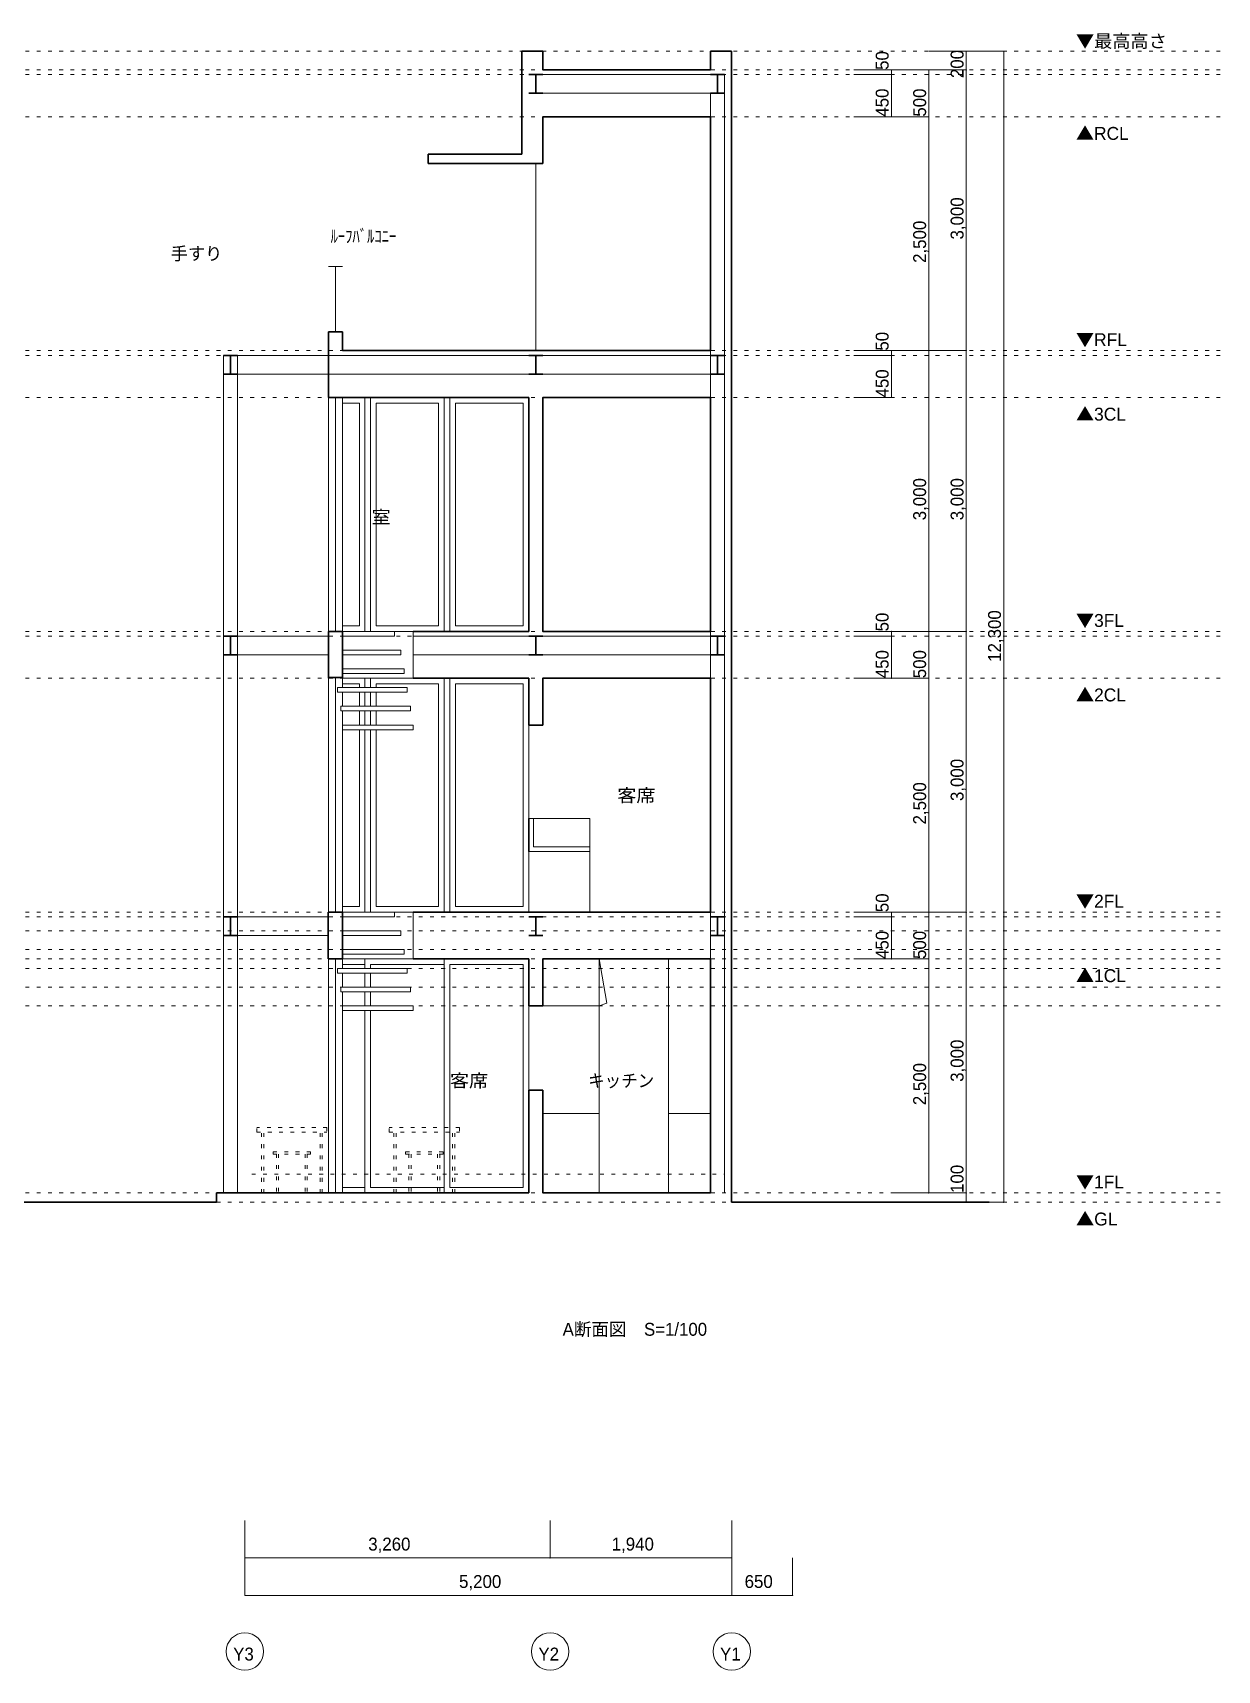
# Model space of a CAD drawing. Header units: millimetres. Extents: x -1049904 to -1048779, y -742436 to -740458.
# Drawn here: x -1049184.5 to -1049058, y -742381.3 to -742206.3 of the extents above; entities that cross this region are included whole.
import ezdxf

# ---------------------------------------------------------------- set-up
doc = ezdxf.new("R2010")
doc.units = ezdxf.units.MM
doc.linetypes.add('DOT', pattern=[1.6, 0.4, -0.8, 0.4])
for name, color, linetype, lineweight in [('013', 7, 'Continuous', 0), ('みえがかり線', 3, 'Continuous', 15), ('割付線', 4, 'Continuous', 9), ('固定家具', 3, 'Continuous', 15), ('壁', 7, 'Continuous', 30), ('寸法線', 3, 'Continuous', 0), ('移動家具', 3, 'DOT', 15), ('開口部', 3, 'Continuous', 15)]:
    doc.layers.add(name, color=color, linetype=linetype, lineweight=lineweight)
doc.layers.add('補助線', color=5, linetype='DOT', lineweight=0, plot=False)
doc.styles.add('ＭＳ Ｐゴシック', font='MS PGothic.ttf', dxfattribs={"width": 0.85})

msp = doc.modelspace()

# ---------------------------------------------------------------- linework, layer by layer
at = {"layer": '013'}
for p, q in [((-1049151.463603, -742270.301532), (-1049145.907299, -742270.301532)), ((-1049145.907299, -742270.801532), (-1049145.907299, -742270.301532)), ((-1049143.906616, -742275.301532), (-1049143.906616, -742270.301532)), ((-1049145.224371, -742272.301532), (-1049151.463603, -742272.301532)), ((-1049145.224371, -742272.801532), (-1049145.224371, -742272.301532)), ((-1049145.224371, -742272.801532), (-1049151.463603, -742272.801532)), ((-1049144.882908, -742274.301532), (-1049151.463603, -742274.301532)), ((-1049144.882908, -742274.801532), (-1049151.463603, -742274.801532)), ((-1049144.882908, -742274.301532), (-1049144.882908, -742274.801532)), ((-1049151.984886, -742276.301532), (-1049144.541444, -742276.301532)), ((-1049151.984886, -742276.301532), (-1049151.984886, -742276.801532)), ((-1049144.541444, -742276.801532), (-1049151.984886, -742276.801532)), ((-1049144.541444, -742276.301532), (-1049144.541444, -742276.801532)), ((-1049144.19998, -742278.301532), (-1049151.643422, -742278.301532)), ((-1049151.643422, -742278.301532), (-1049151.643422, -742278.801532)), ((-1049144.19998, -742278.801532), (-1049151.643422, -742278.801532)), ((-1049144.19998, -742278.301532), (-1049144.19998, -742278.801532)), ((-1049151.45582, -742280.301532), (-1049143.906616, -742280.301532)), ((-1049151.45582, -742280.801532), (-1049143.906616, -742280.801532)), ((-1049143.906616, -742280.801532), (-1049143.906616, -742280.301532)), ((-1049151.463603, -742300.301532), (-1049145.907299, -742300.301532)), ((-1049145.907299, -742300.801532), (-1049145.907299, -742300.301532)), ((-1049143.906616, -742305.301532), (-1049143.906616, -742300.301532)), ((-1049145.224371, -742302.301532), (-1049151.463603, -742302.301532)), ((-1049145.224371, -742302.801532), (-1049151.463603, -742302.801532)), ((-1049145.224371, -742302.801532), (-1049145.224371, -742302.301532)), ((-1049144.882908, -742304.301532), (-1049151.463603, -742304.301532)), ((-1049144.882908, -742304.801532), (-1049151.463603, -742304.801532)), ((-1049144.882908, -742304.301532), (-1049144.882908, -742304.801532)), ((-1049151.984886, -742306.301532), (-1049144.541444, -742306.301532)), ((-1049151.984886, -742306.301532), (-1049151.984886, -742306.801532)), ((-1049144.541444, -742306.801532), (-1049151.984886, -742306.801532)), ((-1049144.541444, -742306.301532), (-1049144.541444, -742306.801532)), ((-1049144.19998, -742308.301532), (-1049151.643422, -742308.301532)), ((-1049151.643422, -742308.301532), (-1049151.643422, -742308.801532)), ((-1049144.19998, -742308.801532), (-1049151.643422, -742308.801532)), ((-1049144.19998, -742308.301532), (-1049144.19998, -742308.801532)), ((-1049151.45582, -742310.301532), (-1049143.906616, -742310.301532)), ((-1049151.45582, -742310.801532), (-1049143.906616, -742310.801532)), ((-1049143.906616, -742310.801532), (-1049143.906616, -742310.301532))]:
    msp.add_line(p, q, dxfattribs=at)
at = {"layer": 'みえがかり線'}
for p, q in [((-1049112.153013, -742210.801532), (-1049130.053013, -742210.801532)), ((-1049110.653013, -742210.801532), (-1049110.653013, -742330.301532)), ((-1049130.053013, -742212.801532), (-1049112.153013, -742212.801532)), ((-1049164.153013, -742330.301532), (-1049164.153013, -742240.801532)), ((-1049162.653013, -742330.301532), (-1049162.653013, -742240.801532)), ((-1049162.653013, -742240.801532), (-1049152.963603, -742240.801532)), ((-1049112.153013, -742240.301532), (-1049112.153013, -742245.301532)), ((-1049162.653013, -742242.801532), (-1049152.963603, -742242.801532)), ((-1049151.45582, -742245.901532), (-1049149.653013, -742245.901532)), ((-1049149.653013, -742245.901532), (-1049149.653013, -742269.701532)), ((-1049149.053013, -742245.301532), (-1049149.053013, -742270.301532)), ((-1049148.453013, -742245.301532), (-1049148.453013, -742270.301532)), ((-1049147.853013, -742245.901532), (-1049147.853013, -742269.701532)), ((-1049141.203013, -742245.901532), (-1049147.853013, -742245.901532)), ((-1049141.203013, -742245.901532), (-1049141.203013, -742269.701532)), ((-1049140.603013, -742245.301532), (-1049140.603013, -742270.301532)), ((-1049140.003013, -742270.301532), (-1049140.003013, -742245.301532)), ((-1049139.403013, -742269.701532), (-1049139.403013, -742245.901532)), ((-1049132.153013, -742245.901532), (-1049139.403013, -742245.901532)), ((-1049132.153013, -742245.901532), (-1049132.153013, -742269.701532)), ((-1049151.45582, -742269.701532), (-1049149.653013, -742269.701532)), ((-1049141.203013, -742269.701532), (-1049147.853013, -742269.701532)), ((-1049145.907299, -742270.301532), (-1049143.906616, -742270.301532)), ((-1049132.153013, -742269.701532), (-1049139.403013, -742269.701532)), ((-1049112.153013, -742270.301532), (-1049112.153013, -742275.301532)), ((-1049162.653013, -742270.801532), (-1049152.963603, -742270.801532)), ((-1049112.153013, -742270.801532), (-1049143.906616, -742270.801532)), ((-1049162.653013, -742272.801532), (-1049152.963603, -742272.801532)), ((-1049112.153013, -742272.801532), (-1049143.906616, -742272.801532)), ((-1049143.906616, -742275.301532), (-1049151.45582, -742275.301532)), ((-1049151.45582, -742275.901532), (-1049149.653013, -742275.901532)), ((-1049149.653013, -742275.901532), (-1049149.653013, -742276.301532)), ((-1049149.053013, -742275.301532), (-1049149.053013, -742276.301532)), ((-1049148.453013, -742275.301532), (-1049148.453013, -742276.301532)), ((-1049141.203013, -742275.901532), (-1049147.853013, -742275.901532)), ((-1049147.853013, -742275.901532), (-1049147.853013, -742276.301532)), ((-1049141.203013, -742275.901532), (-1049141.203013, -742299.701532)), ((-1049140.603013, -742275.301532), (-1049140.603013, -742300.301532)), ((-1049140.003013, -742300.301532), (-1049140.003013, -742275.301532)), ((-1049139.403013, -742299.701532), (-1049139.403013, -742275.901532)), ((-1049132.153013, -742275.901532), (-1049139.403013, -742275.901532)), ((-1049132.153013, -742275.901532), (-1049132.153013, -742299.701532)), ((-1049149.653013, -742276.801532), (-1049149.653013, -742278.301532)), ((-1049149.053013, -742276.801532), (-1049149.053013, -742278.301532)), ((-1049148.453013, -742276.801532), (-1049148.453013, -742278.301532)), ((-1049147.853013, -742276.801532), (-1049147.853013, -742278.301532)), ((-1049149.653013, -742278.801532), (-1049149.653013, -742280.301532)), ((-1049149.053013, -742278.801532), (-1049149.053013, -742280.301532)), ((-1049148.453013, -742278.801532), (-1049148.453013, -742280.301532)), ((-1049147.853013, -742278.801532), (-1049147.853013, -742280.301532)), ((-1049149.653013, -742280.801532), (-1049149.653013, -742299.701532)), ((-1049149.053013, -742280.801532), (-1049149.053013, -742300.301532)), ((-1049148.453013, -742280.801532), (-1049148.453013, -742300.301532)), ((-1049147.853013, -742280.801532), (-1049147.853013, -742299.701532)), ((-1049131.553013, -742280.301532), (-1049131.553013, -742290.301532)), ((-1049131.053013, -742290.301532), (-1049125.053013, -742290.301532)), ((-1049125.053013, -742293.301532), (-1049125.053013, -742290.301532)), ((-1049131.553013, -742293.801532), (-1049131.553013, -742300.301532)), ((-1049125.053013, -742293.801532), (-1049125.053013, -742300.301532)), ((-1049151.45582, -742299.701532), (-1049149.653013, -742299.701532)), ((-1049141.203013, -742299.701532), (-1049147.853013, -742299.701532)), ((-1049145.907299, -742300.301532), (-1049143.906616, -742300.301532)), ((-1049132.153013, -742299.701532), (-1049139.403013, -742299.701532)), ((-1049112.153013, -742300.301532), (-1049112.153013, -742305.301532)), ((-1049162.653013, -742300.801532), (-1049152.963603, -742300.801532)), ((-1049162.653013, -742302.801532), (-1049152.963603, -742302.801532)), ((-1049143.906616, -742305.301532), (-1049151.45582, -742305.301532)), ((-1049149.053013, -742305.301532), (-1049149.053013, -742306.301532)), ((-1049140.603013, -742305.301532), (-1049140.603013, -742330.301532)), ((-1049116.653013, -742305.301532), (-1049116.653013, -742321.801532)), ((-1049151.45582, -742305.901532), (-1049149.053013, -742305.901532)), ((-1049149.053013, -742306.801532), (-1049149.053013, -742308.301532)), ((-1049140.603013, -742305.901532), (-1049148.453013, -742305.901532)), ((-1049148.453013, -742305.901532), (-1049148.453013, -742306.301532)), ((-1049148.453013, -742306.801532), (-1049148.453013, -742308.301532)), ((-1049132.153013, -742305.901532), (-1049140.003013, -742305.901532)), ((-1049140.003013, -742305.901532), (-1049140.003013, -742329.701532)), ((-1049132.153013, -742305.901532), (-1049132.153013, -742329.701532)), ((-1049149.053013, -742308.801532), (-1049149.053013, -742310.301532)), ((-1049148.453013, -742308.801532), (-1049148.453013, -742310.301532)), ((-1049149.053013, -742310.801532), (-1049149.053013, -742330.301532)), ((-1049148.453013, -742310.801532), (-1049148.453013, -742329.701532)), ((-1049131.553013, -742310.301532), (-1049131.553013, -742319.301532)), ((-1049124.053013, -742321.801532), (-1049124.053013, -742310.301532)), ((-1049151.45582, -742329.701532), (-1049149.053013, -742329.701532)), ((-1049140.603013, -742329.701532), (-1049148.453013, -742329.701532)), ((-1049132.153013, -742329.701532), (-1049140.003013, -742329.701532))]:
    msp.add_line(p, q, dxfattribs=at)
at = {"layer": 'みえがかり線', "color": 7, "linetype": 'Continuous'}
for p, q in [((-1049152.959712, -742231.301532), (-1049151.459712, -742231.301532)), ((-1049152.209712, -742238.301532), (-1049152.209712, -742231.301532)), ((-1049152.963603, -742240.801532), (-1049112.153013, -742240.801532)), ((-1049152.963603, -742242.801532), (-1049112.153013, -742242.801532)), ((-1049151.463603, -742270.801532), (-1049145.907299, -742270.801532)), ((-1049151.463603, -742300.801532), (-1049145.907299, -742300.801532))]:
    msp.add_line(p, q, dxfattribs=at)
at = {"layer": '割付線', "color": 250, "linetype": 'Continuous'}
msp.add_line((-1049130.803013, -742220.301532), (-1049130.803013, -742240.301532), dxfattribs=at)
for centre in [(-1049161.880815, -742379.301532), (-1049129.280815, -742379.301532), (-1049109.880815, -742379.301532)]:
    msp.add_circle(centre, 2, dxfattribs=at)
at = {"layer": '固定家具', "color": 7}
for p, q in [((-1049131.053013, -742290.301532), (-1049131.553013, -742290.301532)), ((-1049131.053013, -742290.301532), (-1049131.053013, -742293.301532)), ((-1049125.053013, -742293.301532), (-1049131.053013, -742293.301532)), ((-1049125.053013, -742293.301532), (-1049125.053013, -742293.801532)), ((-1049125.053013, -742293.801532), (-1049131.553013, -742293.801532)), ((-1049124.053013, -742310.301532), (-1049124.053013, -742305.301532)), ((-1049124.053013, -742305.301532), (-1049123.218603, -742310.033707)), ((-1049130.053013, -742310.301532), (-1049124.053013, -742310.301532)), ((-1049124.053013, -742310.301532), (-1049123.218603, -742310.033707)), ((-1049130.053013, -742321.801532), (-1049124.053013, -742321.801532)), ((-1049124.053013, -742321.801532), (-1049124.053013, -742330.301532)), ((-1049116.653013, -742321.801532), (-1049116.653013, -742330.301532)), ((-1049116.653013, -742321.801532), (-1049112.153013, -742321.801532))]:
    msp.add_line(p, q, dxfattribs=at)
at = {"layer": '壁'}
for p, q in [((-1049132.303013, -742208.301532), (-1049132.303013, -742219.301532)), ((-1049130.053013, -742208.301532), (-1049132.303013, -742208.301532)), ((-1049130.053013, -742210.301532), (-1049130.053013, -742208.301532)), ((-1049112.153013, -742208.301532), (-1049109.903013, -742208.301532)), ((-1049112.153013, -742210.301532), (-1049112.153013, -742208.301532)), ((-1049109.903013, -742331.301532), (-1049109.903013, -742208.301532)), ((-1049131.553013, -742210.801532), (-1049130.053013, -742210.801532)), ((-1049130.803013, -742210.801532), (-1049130.803013, -742212.801532)), ((-1049130.053013, -742210.301532), (-1049112.153013, -742210.301532)), ((-1049112.153013, -742210.801532), (-1049110.653013, -742210.801532)), ((-1049111.403013, -742210.801532), (-1049111.403013, -742212.801532)), ((-1049131.553013, -742212.801532), (-1049130.053013, -742212.801532)), ((-1049112.153013, -742212.801532), (-1049110.653013, -742212.801532)), ((-1049130.053013, -742220.301532), (-1049130.053013, -742215.301532)), ((-1049130.053013, -742215.301532), (-1049112.153013, -742215.301532)), ((-1049112.153013, -742240.301532), (-1049112.153013, -742215.301532)), ((-1049142.303013, -742219.301532), (-1049142.303013, -742220.301532)), ((-1049142.303013, -742219.301532), (-1049132.303013, -742219.301532)), ((-1049142.303013, -742220.301532), (-1049131.553013, -742220.301532)), ((-1049131.553013, -742220.301532), (-1049130.053013, -742220.301532)), ((-1049151.45582, -742238.301532), (-1049152.963603, -742238.301532)), ((-1049152.963603, -742238.301532), (-1049152.963603, -742240.301532)), ((-1049151.45582, -742238.301532), (-1049151.45582, -742240.301532)), ((-1049164.153013, -742240.801532), (-1049162.653013, -742240.801532)), ((-1049163.403013, -742240.801532), (-1049163.403013, -742242.801532)), ((-1049152.963603, -742240.301532), (-1049152.963603, -742245.301532)), ((-1049151.45582, -742240.301532), (-1049112.153013, -742240.301532)), ((-1049131.553013, -742240.801532), (-1049130.053013, -742240.801532)), ((-1049130.803013, -742240.801532), (-1049130.803013, -742242.801532)), ((-1049112.153013, -742240.801532), (-1049110.653013, -742240.801532)), ((-1049111.403013, -742240.801532), (-1049111.403013, -742242.801532)), ((-1049164.153013, -742242.801532), (-1049162.653013, -742242.801532)), ((-1049131.553013, -742242.801532), (-1049130.053013, -742242.801532)), ((-1049112.153013, -742242.801532), (-1049110.653013, -742242.801532)), ((-1049131.553013, -742245.301532), (-1049152.963603, -742245.301532)), ((-1049131.553013, -742245.301532), (-1049131.553013, -742270.301532)), ((-1049130.053013, -742245.301532), (-1049112.153013, -742245.301532)), ((-1049130.053013, -742245.301532), (-1049130.053013, -742270.301532)), ((-1049112.153013, -742270.301532), (-1049112.153013, -742245.301532)), ((-1049152.963603, -742270.301532), (-1049151.463603, -742270.301532)), ((-1049152.963603, -742270.301532), (-1049152.963603, -742275.301532)), ((-1049151.45582, -742270.301532), (-1049151.45582, -742275.301532)), ((-1049143.906616, -742270.301532), (-1049131.553013, -742270.301532)), ((-1049130.053013, -742270.301532), (-1049112.153013, -742270.301532)), ((-1049164.153013, -742270.801532), (-1049162.653013, -742270.801532)), ((-1049163.403013, -742270.801532), (-1049163.403013, -742272.801532)), ((-1049131.553013, -742270.801532), (-1049130.053013, -742270.801532)), ((-1049130.803013, -742270.801532), (-1049130.803013, -742272.801532)), ((-1049112.153013, -742270.801532), (-1049110.653013, -742270.801532)), ((-1049111.403013, -742270.801532), (-1049111.403013, -742272.801532)), ((-1049164.153013, -742272.801532), (-1049162.653013, -742272.801532)), ((-1049131.553013, -742272.801532), (-1049130.053013, -742272.801532)), ((-1049112.153013, -742272.801532), (-1049110.653013, -742272.801532)), ((-1049152.963603, -742275.222624), (-1049151.463603, -742275.222624)), ((-1049131.553013, -742275.301532), (-1049143.906616, -742275.301532)), ((-1049131.553013, -742275.301532), (-1049131.553013, -742280.301532)), ((-1049130.053013, -742275.301532), (-1049112.153013, -742275.301532)), ((-1049130.053013, -742280.301532), (-1049130.053013, -742275.301532)), ((-1049112.153013, -742300.301532), (-1049112.153013, -742275.301532)), ((-1049131.553013, -742280.301532), (-1049130.053013, -742280.301532)), ((-1049152.971386, -742305.301532), (-1049152.971386, -742300.301532)), ((-1049152.963603, -742300.301532), (-1049151.463603, -742300.301532)), ((-1049151.463603, -742305.301532), (-1049151.463603, -742300.301532)), ((-1049112.153013, -742300.301532), (-1049143.906616, -742300.301532)), ((-1049164.153013, -742300.801532), (-1049162.653013, -742300.801532)), ((-1049163.403013, -742300.801532), (-1049163.403013, -742302.801532)), ((-1049131.553013, -742300.801532), (-1049130.053013, -742300.801532)), ((-1049130.803013, -742300.801532), (-1049130.803013, -742302.801532)), ((-1049112.153013, -742300.801532), (-1049110.653013, -742300.801532)), ((-1049111.403013, -742300.801532), (-1049111.403013, -742302.801532)), ((-1049164.153013, -742302.801532), (-1049162.653013, -742302.801532)), ((-1049131.553013, -742302.801532), (-1049130.053013, -742302.801532)), ((-1049112.153013, -742302.801532), (-1049110.653013, -742302.801532)), ((-1049152.963603, -742305.301532), (-1049151.463603, -742305.301532)), ((-1049131.553013, -742305.301532), (-1049143.906616, -742305.301532)), ((-1049131.553013, -742305.301532), (-1049131.553013, -742310.301532)), ((-1049130.053013, -742305.301532), (-1049112.153013, -742305.301532)), ((-1049130.053013, -742310.301532), (-1049130.053013, -742305.301532)), ((-1049112.153013, -742330.301532), (-1049112.153013, -742305.301532)), ((-1049131.553013, -742310.301532), (-1049130.053013, -742310.301532)), ((-1049164.903013, -742331.301532), (-1049192.403013, -742331.301532)), ((-1049164.903013, -742331.301532), (-1049164.903013, -742330.301532)), ((-1049131.553013, -742330.301532), (-1049164.903013, -742330.301532)), ((-1049130.053013, -742330.301532), (-1049112.153013, -742330.301532)), ((-1049082.403013, -742331.301532), (-1049109.903013, -742331.301532))]:
    msp.add_line(p, q, dxfattribs=at)
at = {"layer": '壁', "color": 7}
for p, q in [((-1049131.553013, -742290.301532), (-1049131.553013, -742293.801532)), ((-1049131.553013, -742319.301532), (-1049131.553013, -742330.301532)), ((-1049131.553013, -742319.301532), (-1049130.053013, -742319.301532)), ((-1049130.053013, -742319.301532), (-1049130.053013, -742330.301532))]:
    msp.add_line(p, q, dxfattribs=at)
at = {"layer": '寸法線'}
for p, q in [((-1049084.833393, -742208.301532), (-1049088.833393, -742208.301532)), ((-1049080.833393, -742208.301532), (-1049084.833393, -742208.301532)), ((-1049084.833393, -742210.301532), (-1049084.833393, -742208.301532)), ((-1049080.833393, -742331.301532), (-1049080.833393, -742208.301532)), ((-1049092.833393, -742210.301532), (-1049096.833393, -742210.301532)), ((-1049092.833393, -742210.801532), (-1049096.833393, -742210.801532)), ((-1049092.833393, -742210.801532), (-1049096.833393, -742210.801532)), ((-1049088.833393, -742210.301532), (-1049092.833393, -742210.301532)), ((-1049092.833393, -742210.801532), (-1049092.833393, -742210.301532)), ((-1049092.833393, -742210.801532), (-1049092.833393, -742215.301532)), ((-1049084.833393, -742210.301532), (-1049088.833393, -742210.301532)), ((-1049088.833393, -742210.301532), (-1049088.833393, -742215.301532)), ((-1049084.833393, -742240.301532), (-1049084.833393, -742210.301532)), ((-1049092.833393, -742215.301532), (-1049096.833393, -742215.301532)), ((-1049088.833393, -742215.301532), (-1049092.833393, -742215.301532)), ((-1049088.833393, -742215.301532), (-1049088.833393, -742240.301532)), ((-1049092.833393, -742240.301532), (-1049096.833393, -742240.301532)), ((-1049092.833393, -742240.801532), (-1049096.833393, -742240.801532)), ((-1049092.833393, -742240.801532), (-1049096.833393, -742240.801532)), ((-1049088.833393, -742240.301532), (-1049092.833393, -742240.301532)), ((-1049092.833393, -742240.801532), (-1049092.833393, -742240.301532)), ((-1049092.833393, -742240.801532), (-1049092.833393, -742245.301532)), ((-1049084.833393, -742240.301532), (-1049088.833393, -742240.301532)), ((-1049088.833393, -742240.301532), (-1049088.833393, -742270.301532)), ((-1049084.833393, -742270.301532), (-1049084.833393, -742240.301532)), ((-1049092.833393, -742245.301532), (-1049096.833393, -742245.301532)), ((-1049092.833393, -742270.301532), (-1049096.833393, -742270.301532)), ((-1049088.833393, -742270.301532), (-1049092.833393, -742270.301532)), ((-1049088.833393, -742270.301532), (-1049092.833393, -742270.301532)), ((-1049092.833393, -742270.801532), (-1049092.833393, -742270.301532)), ((-1049084.833393, -742270.301532), (-1049088.833393, -742270.301532)), ((-1049088.833393, -742270.301532), (-1049088.833393, -742275.301532)), ((-1049084.833393, -742300.301532), (-1049084.833393, -742270.301532)), ((-1049092.833393, -742270.801532), (-1049096.833393, -742270.801532)), ((-1049092.833393, -742270.801532), (-1049096.833393, -742270.801532)), ((-1049092.833393, -742270.801532), (-1049092.833393, -742275.301532)), ((-1049092.833393, -742275.301532), (-1049096.833393, -742275.301532)), ((-1049088.833393, -742275.301532), (-1049092.833393, -742275.301532)), ((-1049088.833393, -742275.301532), (-1049088.833393, -742300.301532)), ((-1049092.833393, -742300.301532), (-1049096.833393, -742300.301532)), ((-1049088.833393, -742300.301532), (-1049092.833393, -742300.301532)), ((-1049092.833393, -742300.801532), (-1049092.833393, -742300.301532)), ((-1049084.833393, -742300.301532), (-1049088.833393, -742300.301532)), ((-1049088.833393, -742300.301532), (-1049088.833393, -742305.301532)), ((-1049084.833393, -742330.301532), (-1049084.833393, -742300.301532)), ((-1049092.833393, -742300.801532), (-1049096.833393, -742300.801532)), ((-1049092.833393, -742300.801532), (-1049096.833393, -742300.801532)), ((-1049092.833393, -742300.801532), (-1049092.833393, -742305.301532)), ((-1049092.833393, -742305.301532), (-1049096.833393, -742305.301532)), ((-1049088.833393, -742305.301532), (-1049092.833393, -742305.301532)), ((-1049088.833393, -742305.301532), (-1049088.833393, -742330.301532)), ((-1049088.833393, -742330.301532), (-1049092.833393, -742330.301532)), ((-1049084.833393, -742330.301532), (-1049088.833393, -742330.301532)), ((-1049084.833393, -742331.301532), (-1049088.833393, -742331.301532)), ((-1049084.833393, -742331.301532), (-1049084.833393, -742330.301532)), ((-1049080.833393, -742331.301532), (-1049084.833393, -742331.301532)), ((-1049161.880815, -742369.301532), (-1049161.880815, -742365.301532)), ((-1049129.280815, -742369.301532), (-1049129.280815, -742365.301532)), ((-1049109.880815, -742369.301532), (-1049109.880815, -742365.301532)), ((-1049161.880815, -742373.301532), (-1049161.880815, -742369.301532)), ((-1049129.280815, -742369.301532), (-1049161.880815, -742369.301532)), ((-1049109.880815, -742369.301532), (-1049129.280815, -742369.301532)), ((-1049109.880815, -742373.301532), (-1049109.880815, -742369.301532)), ((-1049103.380815, -742373.301532), (-1049103.380815, -742369.301532)), ((-1049161.880815, -742373.301532), (-1049109.880815, -742373.301532)), ((-1049109.880815, -742373.301532), (-1049103.380815, -742373.301532))]:
    msp.add_line(p, q, dxfattribs=at)
for p in [(-1049084.833393, -742208.301532), (-1049080.833393, -742208.301532), (-1049092.833393, -742210.301532), (-1049092.833393, -742210.801532), (-1049092.833393, -742210.801532), (-1049088.833393, -742210.301532), (-1049084.833393, -742210.301532), (-1049092.833393, -742215.301532), (-1049088.833393, -742215.301532), (-1049092.833393, -742240.301532), (-1049092.833393, -742240.801532), (-1049092.833393, -742240.801532), (-1049088.833393, -742240.301532), (-1049084.833393, -742240.301532), (-1049092.833393, -742245.301532), (-1049092.833393, -742270.301532), (-1049088.833393, -742270.301532), (-1049088.833393, -742270.301532), (-1049084.833393, -742270.301532), (-1049092.833393, -742270.801532), (-1049092.833393, -742270.801532), (-1049092.833393, -742275.301532), (-1049088.833393, -742275.301532), (-1049092.833393, -742300.301532), (-1049088.833393, -742300.301532), (-1049084.833393, -742300.301532), (-1049092.833393, -742300.801532), (-1049092.833393, -742300.801532), (-1049092.833393, -742305.301532), (-1049088.833393, -742305.301532), (-1049088.833393, -742330.301532), (-1049084.833393, -742330.301532), (-1049084.833393, -742331.301532), (-1049080.833393, -742331.301532), (-1049161.880815, -742369.301532), (-1049129.280815, -742369.301532), (-1049109.880815, -742369.301532), (-1049161.880815, -742373.301532), (-1049109.880815, -742373.301532), (-1049103.380815, -742373.301532)]:
    msp.add_point(p, dxfattribs=at)
at = {"layer": '移動家具'}
for p, q in [((-1049160.61336, -742323.801532), (-1049160.61336, -742323.301532)), ((-1049153.11336, -742323.301532), (-1049160.61336, -742323.301532)), ((-1049160.61336, -742323.801532), (-1049153.11336, -742323.801532)), ((-1049160.11336, -742330.301532), (-1049160.11336, -742323.801532)), ((-1049159.87336, -742330.301532), (-1049159.87336, -742323.801532)), ((-1049153.85336, -742330.301532), (-1049153.85336, -742323.801532)), ((-1049153.61336, -742330.301532), (-1049153.61336, -742323.801532)), ((-1049153.11336, -742323.301532), (-1049153.11336, -742323.801532)), ((-1049146.466475, -742323.801532), (-1049146.466475, -742323.301532)), ((-1049138.966475, -742323.301532), (-1049146.466475, -742323.301532)), ((-1049146.466475, -742323.801532), (-1049138.966475, -742323.801532)), ((-1049145.966475, -742330.301532), (-1049145.966475, -742323.801532)), ((-1049145.726475, -742330.301532), (-1049145.726475, -742323.801532)), ((-1049139.706475, -742330.301532), (-1049139.706475, -742323.801532)), ((-1049139.466475, -742330.301532), (-1049139.466475, -742323.801532)), ((-1049138.966475, -742323.301532), (-1049138.966475, -742323.801532)), ((-1049158.86336, -742325.901532), (-1049154.86336, -742325.901532)), ((-1049158.86336, -742325.901532), (-1049158.86336, -742326.141532)), ((-1049158.86336, -742326.141532), (-1049154.86336, -742326.141532)), ((-1049158.51336, -742326.141532), (-1049158.51336, -742330.301532)), ((-1049158.27336, -742326.141532), (-1049158.27336, -742330.301532)), ((-1049155.45336, -742326.141532), (-1049155.45336, -742330.301532)), ((-1049155.21336, -742326.141532), (-1049155.21336, -742330.301532)), ((-1049154.86336, -742325.901532), (-1049154.86336, -742326.141532)), ((-1049144.716475, -742325.901532), (-1049140.716475, -742325.901532)), ((-1049144.716475, -742325.901532), (-1049144.716475, -742326.141532)), ((-1049144.716475, -742326.141532), (-1049140.716475, -742326.141532)), ((-1049144.366475, -742326.141532), (-1049144.366475, -742330.301532)), ((-1049144.126475, -742326.141532), (-1049144.126475, -742330.301532)), ((-1049141.306475, -742326.141532), (-1049141.306475, -742330.301532)), ((-1049141.066475, -742326.141532), (-1049141.066475, -742330.301532)), ((-1049140.716475, -742325.901532), (-1049140.716475, -742326.141532))]:
    msp.add_line(p, q, dxfattribs=at)
at = {"layer": '補助線'}
for p, q in [((-1048902.903013, -742208.301532), (-1049298.903013, -742208.301532)), ((-1048902.903013, -742210.301532), (-1049298.903013, -742210.301532)), ((-1048902.903013, -742210.801532), (-1049298.903013, -742210.801532)), ((-1048902.903013, -742215.301532), (-1049298.903013, -742215.301532)), ((-1048902.903013, -742240.301532), (-1049298.903013, -742240.301532)), ((-1048902.903013, -742240.801532), (-1049298.903013, -742240.801532)), ((-1048902.903013, -742245.301532), (-1049298.903013, -742245.301532)), ((-1048902.903013, -742270.301532), (-1049298.903013, -742270.301532)), ((-1048902.903013, -742270.801532), (-1049298.903013, -742270.801532)), ((-1048902.903013, -742275.301532), (-1049298.903013, -742275.301532)), ((-1048902.903013, -742300.301532), (-1049298.903013, -742300.301532)), ((-1048902.903013, -742300.301532), (-1049298.903013, -742300.301532)), ((-1049145.907299, -742300.801532), (-1049145.907299, -742300.301532)), ((-1048902.903013, -742300.801532), (-1049298.903013, -742300.801532)), ((-1048902.903013, -742302.301532), (-1049298.903013, -742302.301532)), ((-1048902.903013, -742304.301532), (-1049298.903013, -742304.301532)), ((-1048902.903013, -742305.301532), (-1049298.903013, -742305.301532)), ((-1048902.903013, -742306.301532), (-1049298.903013, -742306.301532)), ((-1048902.903013, -742308.301532), (-1049298.903013, -742308.301532)), ((-1048902.903013, -742310.301532), (-1049298.903013, -742310.301532)), ((-1049161.130815, -742328.301532), (-1049110.630815, -742328.301532)), ((-1048902.903013, -742330.301532), (-1049298.903013, -742330.301532)), ((-1048902.903013, -742331.301532), (-1049298.903013, -742331.301532))]:
    msp.add_line(p, q, dxfattribs=at)
at = {"layer": '開口部'}
for p, q in [((-1049112.153013, -742212.801532), (-1049112.153013, -742215.301532)), ((-1049152.963603, -742245.301532), (-1049152.963603, -742270.801532)), ((-1049152.209712, -742245.301532), (-1049152.209712, -742270.301532)), ((-1049151.45582, -742270.301532), (-1049151.45582, -742245.301532)), ((-1049152.963603, -742275.301532), (-1049152.963603, -742300.301532)), ((-1049152.209712, -742275.301532), (-1049152.209712, -742300.301532)), ((-1049151.463603, -742275.301532), (-1049151.463603, -742276.301532)), ((-1049151.463603, -742276.801532), (-1049151.463603, -742278.301532)), ((-1049151.463603, -742278.801532), (-1049151.463603, -742300.301532)), ((-1049152.963603, -742305.301532), (-1049152.963603, -742330.301532)), ((-1049152.209712, -742305.301532), (-1049152.209712, -742330.301532)), ((-1049151.45582, -742306.301532), (-1049151.45582, -742305.301532)), ((-1049151.45582, -742308.301532), (-1049151.45582, -742306.801532)), ((-1049151.45582, -742330.301532), (-1049151.45582, -742308.801532))]:
    msp.add_line(p, q, dxfattribs=at)

# ---------------------------------------------------------------- texts
at = {"layer": '割付線', "color": 7, "style": 'ＭＳ Ｐゴシック'}
for s, width, p in [('Y3', 0.997161, (-1049163.130815, -742380.260106)), ('Y2', 0.99779, (-1049130.530815, -742380.260106)), ('Y1', 0.999052, (-1049111.130815, -742380.260106))]:
    msp.add_text(s, height=1.3793103, dxfattribs=dict(at, width=width)).set_placement(p)
at = {"layer": '寸法線', "color": 7, "style": 'ＭＳ Ｐゴシック'}
for s, height, width, p in [('▼最高高さ', 1.3793103, 1.031448, (-1049073.115813, -742207.914408)), ('▲RCL', 1.3793103, 1.026388, (-1049073.115813, -742217.777028)), ('ﾙｰﾌﾊﾞﾙｺﾆｰ', 1.3793103, 0.829078, (-1049152.728013, -742228.760106)), ('手すり', 1.3793103, 0.976045, (-1049169.803274, -742230.621093)), ('▼RFL', 1.3793103, 1.027178, (-1049073.115813, -742239.818712)), ('▲3CL', 1.3793103, 1.027463, (-1049073.115813, -742247.777028)), ('室', 1.37931, 1.08209, (-1049148.353013, -742258.760106)), ('▼3FL', 1.3793103, 1.028341, (-1049073.115813, -742269.818712)), ('▲2CL', 1.3793103, 1.027733, (-1049073.115813, -742277.777028)), ('客席', 1.3793103, 1.08209, (-1049122.103013, -742288.510106)), ('▼2FL', 1.3793103, 1.028622, (-1049073.115813, -742299.818712)), ('▲1CL', 1.3793103, 1.028272, (-1049073.115813, -742307.777028)), ('客席', 1.3793103, 1.08209, (-1049139.971117, -742318.99121)), ('キッチン', 1.3793103, 0.938172, (-1049125.224212, -742318.99121)), ('▼1FL', 1.3793103, 1.029186, (-1049073.115813, -742329.818712)), ('▲GL', 1.3793103, 1.034383, (-1049073.115813, -742333.777028)), ('A断面図\u3000S=1/100', 1.37931034, 0.995229, (-1049127.942873, -742345.560211))]:
    msp.add_text(s, height=height, dxfattribs=dict(at, width=width)).set_placement(p)
at = {"layer": '寸法線', "style": 'ＭＳ Ｐゴシック'}
for s, width, p in [('50', 0.998623, (-1049093.124818, -742210.301532)), ('200', 0.998623, (-1049085.124818, -742211.176532)), ('450', 0.998164, (-1049093.124818, -742215.301532)), ('500', 0.998623, (-1049089.124818, -742215.301532)), ('3,000', 0.998688, (-1049085.124818, -742228.426532)), ('2,500', 0.999, (-1049089.124818, -742230.926532)), ('50', 0.998623, (-1049093.124818, -742240.301532)), ('450', 0.998164, (-1049093.124818, -742245.301532)), ('3,000', 0.998688, (-1049089.124818, -742258.426532)), ('3,000', 0.998688, (-1049085.124818, -742258.426532)), ('50', 0.998623, (-1049093.124818, -742270.301532)), ('12,300', 0.999185, (-1049081.124818, -742273.551532)), ('450', 0.998164, (-1049093.124818, -742275.301532)), ('500', 0.998623, (-1049089.124818, -742275.301532)), ('3,000', 0.998688, (-1049085.124818, -742288.426532)), ('2,500', 0.999, (-1049089.124818, -742290.926532)), ('50', 0.998623, (-1049093.124818, -742300.301532)), ('450', 0.998164, (-1049093.124818, -742305.301532)), ('500', 0.998623, (-1049089.124818, -742305.301532)), ('3,000', 0.998688, (-1049085.124818, -742318.426532)), ('2,500', 0.999, (-1049089.124818, -742320.926532)), ('100', 0.99954, (-1049085.124818, -742330.301532))]:
    msp.add_text(s, height=1.3793103, rotation=90, dxfattribs=dict(at, width=width)).set_placement(p)
for s, width, p in [('3,260', 0.998688, (-1049148.705815, -742368.510106)), ('1,940', 0.999312, (-1049122.705815, -742368.510106)), ('5,200', 0.999, (-1049139.005815, -742372.510106)), ('650', 0.998623, (-1049108.505815, -742372.510106))]:
    msp.add_text(s, height=1.3793103, dxfattribs=dict(at, width=width)).set_placement(p)

doc.saveas('drawing.dxf')
